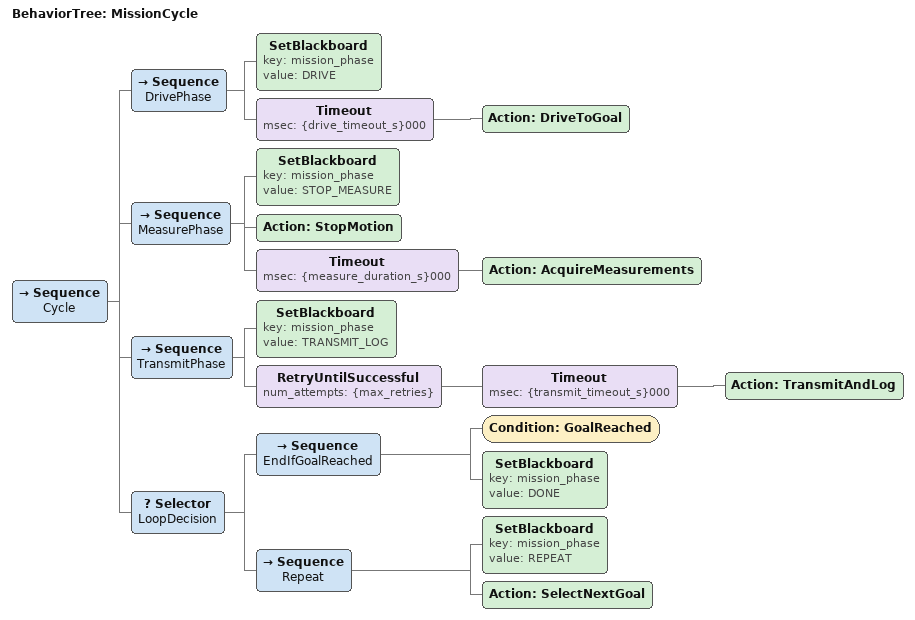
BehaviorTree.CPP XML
<root main_tree_to_execute="MissionCycle">
  <BehaviorTree ID="MissionCycle">

    <!-- Blackboard keys (inputs) -->
    <!--
      goal_reached: bool
      drive_timeout_s: float
      measure_duration_s: float
      transmit_timeout_s: float
      max_retries: int
    -->

    <Sequence name="Cycle">

      <!-- 1) Drive -->
      <Sequence name="DrivePhase">
        <SetBlackboard key="mission_phase" value="DRIVE"/>
        <Timeout msec="{drive_timeout_s}000">
          <Action ID="DriveToGoal"/>
        </Timeout>
      </Sequence>

      <!-- 2) Stop + Measure -->
      <Sequence name="MeasurePhase">
        <SetBlackboard key="mission_phase" value="STOP_MEASURE"/>
        <Action ID="StopMotion"/>
        <Timeout msec="{measure_duration_s}000">
          <Action ID="AcquireMeasurements"/>
        </Timeout>
      </Sequence>

      <!-- 3) Transmit + Log -->
      <Sequence name="TransmitPhase">
        <SetBlackboard key="mission_phase" value="TRANSMIT_LOG"/>
        <RetryUntilSuccessful num_attempts="{max_retries}">
          <Timeout msec="{transmit_timeout_s}000">
            <Action ID="TransmitAndLog"/>
          </Timeout>
        </RetryUntilSuccessful>
      </Sequence>

      <!-- 4) Decide loop -->
      <Selector name="LoopDecision">
        <Sequence name="EndIfGoalReached">
          <Condition ID="GoalReached"/>
          <SetBlackboard key="mission_phase" value="DONE"/>
        </Sequence>
        <Sequence name="Repeat">
          <SetBlackboard key="mission_phase" value="REPEAT"/>
          <Action ID="SelectNextGoal"/>
        </Sequence>
      </Selector>

    </Sequence>
  </BehaviorTree>
</root>
